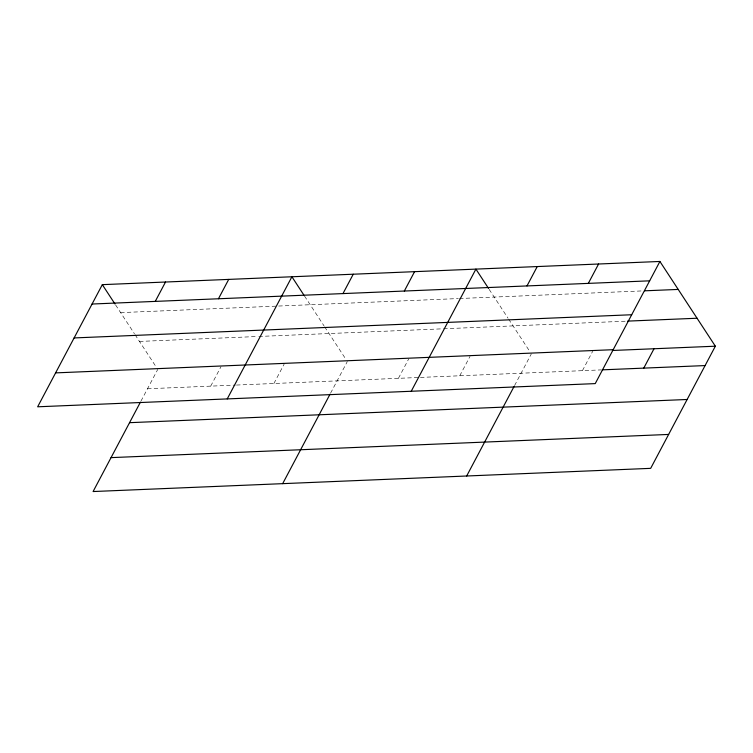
<?xml version="1.0" encoding="UTF-8"?>
<svg xmlns="http://www.w3.org/2000/svg" width="753" height="753" viewBox="0 0 753 753"><rect width="100%" height="100%" fill="white"/><g stroke="black" fill="none" stroke-linecap="round" stroke-linejoin="round"><path stroke-width="0.56" stroke-dasharray="3.77 2.82" d="M140.971 401.095L157.763 369.394M210.699 386.129L220.958 366.758M273.894 383.503L284.145 364.132M330.558 393.207L347.34 361.506M398.422 378.326L408.681 358.955M459.754 375.775L470.013 356.404M514.563 385.555L531.345 353.854M582.427 370.674L592.677 351.303M120.621 312.617L458.332 298.565M459.49 298.517L642.337 290.912M139.465 341.429L257.667 336.506M258.834 336.459L442.463 328.826M443.621 328.779L626.468 321.173M147.503 388.764L235.275 385.112M236.442 385.056L419.252 377.46M420.409 377.413L600.941 369.902M489.158 289.359L508.03 318.199M508.651 319.159L530.084 351.924M304.523 296.051L324.025 325.861M324.647 326.821L346.079 359.576M115.576 304.899L134.439 333.739M135.069 334.699L156.502 367.464"/><path stroke-width="1.13" d="M659.91 261.46L102.323 284.653L37.65 406.799L595.237 383.606L659.91 261.46L715.35 346.201L650.677 468.347L93.09 491.54L140.434 402.121M155.259 301.388L165.519 282.017M218.455 298.762L228.714 279.391M227.227 398.921L291.91 276.765L303.892 295.082M342.982 293.585L353.242 274.214M282.667 483.661L330.012 394.233M404.323 291.034L414.574 271.664M411.232 391.268L475.915 269.113L488.528 288.399M526.987 285.933L537.247 266.562M466.672 476L514.017 386.581M588.319 283.382L598.579 264.011M643.759 368.123L654.018 348.752M92.073 304.024L649.66 280.831M644.643 290.818L678.208 289.425M74.114 337.937L631.701 314.745M627.625 321.117L697.052 318.237M55.609 372.886L613.196 349.693M612.358 350.484L715.35 346.201M602.099 369.855L705.09 365.572M129.544 422.678L687.131 399.485M111.049 457.626L668.636 434.434M102.323 284.653L114.945 303.939"/></g></svg>
